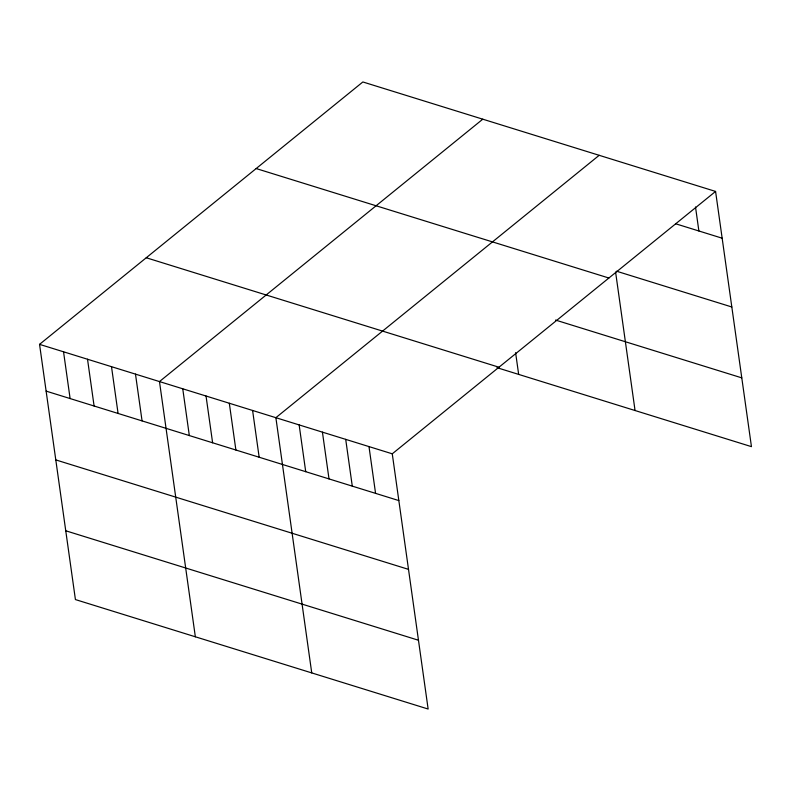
<?xml version="1.0" encoding="UTF-8"?>
<svg xmlns="http://www.w3.org/2000/svg" width="791" height="791" viewBox="0 0 791 791"><rect width="100%" height="100%" fill="white"/><g stroke="black" fill="none" stroke-linecap="round" stroke-linejoin="round"><path stroke-width="1.19" d="M715.578 191.432L392.267 453.816L428.139 709.033L75.422 599.568L39.55 344.352L362.861 81.967L715.578 191.432L751.45 446.648L496.956 367.667M482.787 119.184L159.475 381.569L195.347 636.785M599.183 155.303L275.871 417.688L311.743 672.914M675.593 223.754L722.153 238.2M616.585 271.224L731.823 306.987M256.165 168.552L608.892 278.017M555.549 320.068L741.78 377.861M146.246 257.757L498.963 367.222M39.55 344.352L392.267 453.816M46.125 391.12L398.842 500.584M55.795 459.907L408.512 569.372M65.752 530.781L418.469 640.245M695.507 206.995L698.878 230.972M615.586 272.045L635.054 410.529M515.603 352.687L518.659 374.41M368.992 446.589L375.567 493.357M345.707 439.361L352.282 486.129M322.431 432.143L329.007 478.911M299.146 424.915L305.721 471.683M252.596 410.46L259.161 457.238M229.311 403.242L235.886 450.01M206.036 396.014L212.611 442.782M182.751 388.786L189.326 435.564M135.488 374.123L142.064 420.891M111.501 366.678L118.077 413.446M87.524 359.233L94.089 406.001M63.537 351.787L70.112 398.565"/></g></svg>
